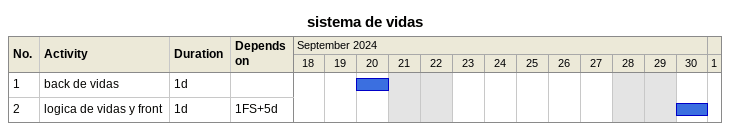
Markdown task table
sistema de vidas

| ID | Task | Duration | Start | Finish | Predecessors |
|---|---|---|---|---|---|
| 1 | back de vidas | 1d | 2024-09-20 | 2024-09-20 |  |
| 2 | logica de vidas y front | 1d | 2024-09-30 | 2024-09-30 | 1FS+5d |
